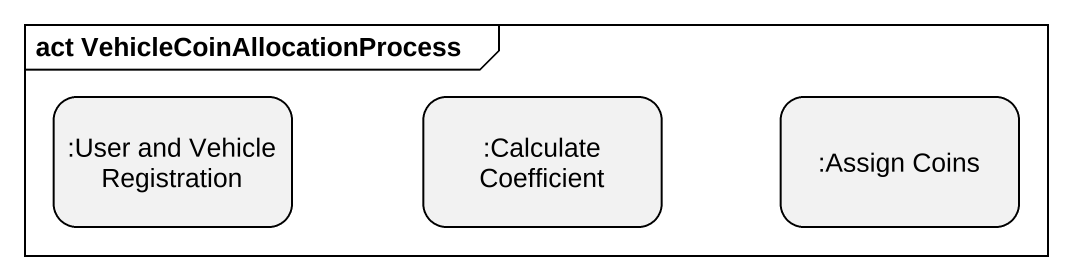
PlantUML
@startuml
mainframe act VehicleCoinAllocationProcess
hide empty description
state ":User and Vehicle Registration" as User_and_Vehicle
state ":Calculate Coefficient" as Calculate_Coefficient
state ":Assign Coins" as Assign_Coins
@enduml
